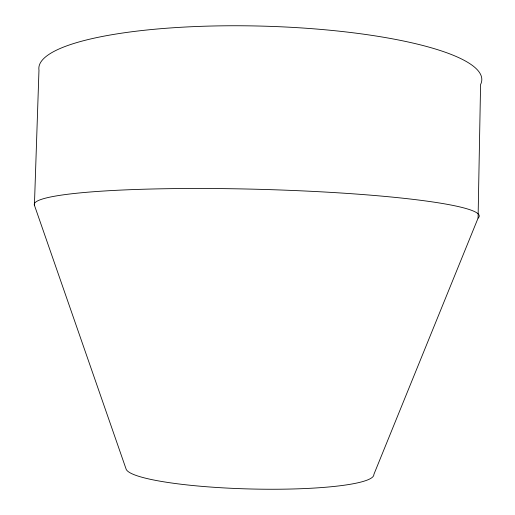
<?xml version="1.0" encoding="UTF-8"?>
<svg xmlns="http://www.w3.org/2000/svg" width="515" height="515" viewBox="0 0 515 515"><rect width="100%" height="100%" fill="white"/><g stroke="black" fill="none" stroke-linecap="round" stroke-linejoin="round"><path stroke-width="0.77" d="M478.075 218.109L480.579 84.518A221.553 47.901 1.5 0 0 268.186 26.297A221.553 47.901 1.5 0 0 38.973 70.098L34.421 205.247L126.072 468.978A124.006 17.587 1.5 0 0 253.168 489.044A124.006 17.587 1.5 0 0 373.877 474.412L478.075 218.109A222.57 20.948 1.5 0 0 263.944 189.456A222.57 20.948 1.5 0 0 34.421 205.247"/></g></svg>
